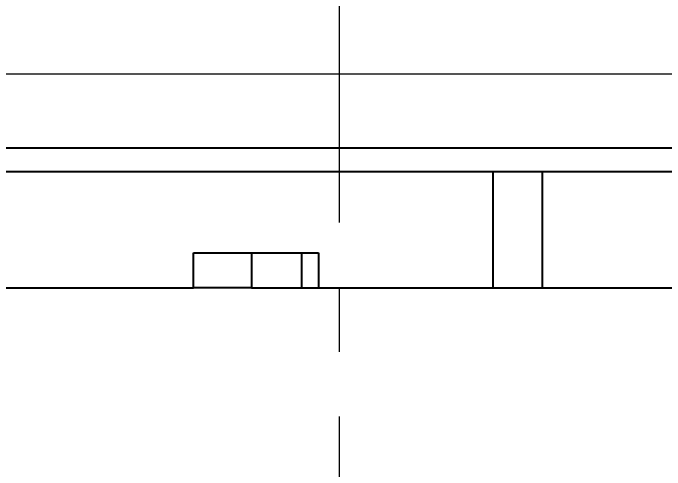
# Model space of a CAD drawing. Extents: x 1661 to 2451, y 0 to 579.
# Drawn here: x 1877.54 to 1902.75, y 242.42 to 260.1 of the extents above; entities that cross this region are included whole.
import ezdxf

# ---------------------------------------------------------------- set-up
doc = ezdxf.new("R2010")
doc.units = 0
doc.header["$LTSCALE"] = 10
doc.header["$MEASUREMENT"] = 0
doc.header["$PDMODE"] = 3
doc.header["$PDSIZE"] = -10
doc.linetypes.add('CENTER', pattern=[2, 1.25, -0.25, 0.25, -0.25])
doc.layers.get('0').update_dxf_attribs({"linetype": 'CONTINUOUS'})
doc.layers.get('DEFPOINTS').update_dxf_attribs({"linetype": 'CONTINUOUS'})
doc.layers.add('1', color=7, linetype='CONTINUOUS')
doc.layers.add('BODY', color=7, linetype='CONTINUOUS')
doc.styles.add('Daelim Dimension', font='')
doc.styles.get('Daelim Dimension').set_extended_font_data('나눔고딕')
doc.dimstyles.new('DEFAULT', dxfattribs={"dimscale": 2, "dimtxt": 2, "dimasz": 2, "dimexe": 0, "dimexo": 2, "dimgap": 1, "dimtad": 1, "dimdec": 0, "dimzin": 9, "dimdsep": 46, "dimtxsty": 'Daelim Dimension', "dimcen": 0.5, "dimclrd": 5, "dimclre": 5, "dimclrt": 256, "dimadec": 1, "dimazin": 0, "dimtfac": 1, "dimtdec": 0, "dimtix": 1, "dimtmove": 0, "dimatfit": 3, "dimfxl": 1, "dimtolj": 1, "dimtzin": 1, "dimlwd": 9, "dimlwe": 9, "dimarcsym": 0})

# ---------------------------------------------------------------- blocks, each defined once
blk = doc.blocks.new('*D10')
at = {"color": 5, "linetype": 'ByBlock', "lineweight": 9, "ltscale": 0.5, "transparency": 16777216}
for p, q in [((2201.175, 273.281), (2210.23, 273.281)), ((2210.23, 229.281), (2210.23, 269.281)), ((2201.175, 225.281), (2210.23, 225.281))]:
    blk.add_line(p, q, dxfattribs=at)
at = {"color": 5, "lineweight": 9, "ltscale": 0.5, "transparency": 16777216}
for p, q in [((1872.627, 259.845), (1872.627, 257.735)), ((1907.627, 259.845), (1907.627, 257.735)), ((1872.627, 257.735), (1760.008, 257.735)), ((1903.627, 257.735), (1876.627, 257.735))]:
    blk.add_line(p, q, dxfattribs=at)
at = {"color": 5, "ltscale": 0.5, "transparency": 16777216}
for points in [[(2209.563, 269.281), (2210.897, 269.281), (2210.23, 273.281)], [(1876.627, 258.401), (1876.627, 257.068), (1872.627, 257.735)], [(1903.627, 258.401), (1903.627, 257.068), (1907.627, 257.735)], [(2209.563, 229.281), (2210.897, 229.281), (2210.23, 225.281)]]:
    blk.add_solid(points, dxfattribs=at)
at = {"layer": 'DEFPOINTS', "color": 0, "ltscale": 0.5, "transparency": 16777216}
for p in [(2197.175, 273.281), (2210.23, 273.281), (1907.627, 257.735), (1872.627, 255.845), (1907.627, 255.845), (2197.175, 225.281)]:
    blk.add_point(p, dxfattribs=at)
at = {"color": 7, "ltscale": 0.5, "transparency": 16777216, "insert": (1803.117, 266.359), "char_height": 10, "attachment_point": 5, "style": 'Daelim Dimension'}
blk.add_mtext('\\A1;설치구멍 %%C35', dxfattribs=at)
at = {"ltscale": 0.5, "transparency": 16777216, "insert": (2206.053, 249.281), "char_height": 4, "attachment_point": 5, "rotation": 90, "style": 'Daelim Dimension'}
blk.add_mtext('\\A1;48', dxfattribs=at)

msp = doc.modelspace()

# ---------------------------------------------------------------- linework, layer by layer
at = {"layer": '1', "color": 7, "linetype": 'Continuous', "lineweight": -3}
for p, q in [((1890.144, 254.872), (1868.544, 254.872)), ((1911.744, 254.872), (1890.144, 254.872)), ((1865.285, 253.972), (1896.103, 253.972)), ((1896.103, 253.972), (1898.012, 253.972)), ((1896.103, 249.472), (1896.103, 253.972)), ((1898.012, 253.972), (1913.094, 253.972)), ((1898.012, 249.472), (1898.012, 253.972)), ((1884.515, 250.822), (1889.351, 250.822)), ((1884.515, 249.472), (1884.515, 250.822)), ((1886.759, 250.822), (1886.759, 249.472)), ((1888.692, 250.822), (1888.692, 249.472)), ((1889.351, 250.822), (1889.351, 249.472)), ((1865.285, 249.472), (1884.515, 249.472)), ((1886.759, 249.472), (1884.515, 249.472)), ((1886.759, 249.472), (1888.692, 249.472)), ((1888.692, 249.472), (1889.351, 249.472)), ((1889.351, 249.472), (1896.103, 249.472)), ((1896.103, 249.472), (1898.012, 249.472)), ((1898.012, 249.472), (1913.094, 249.472))]:
    msp.add_line(p, q, dxfattribs=at)
at = {"layer": 'BODY', "color": 1, "linetype": 'CENTER', "lineweight": 5}
msp.add_line((1890.144, 484.497), (1890.144, 159.969), dxfattribs=at)

# ---------------------------------------------------------------- dimensions: what is measured, and where the dimension line sits
at = {"color": 5, "ltscale": 0.5}
dim = msp.add_linear_dim(base=(1907.627, 257.735), p1=(1872.627, 255.845), p2=(1907.627, 255.845), text='설치구멍 %%C<>', dimstyle='DEFAULT', override={"dimtxt": 5, "dimclrd": 5, "dimclre": 5, "dimclrt": 7}, dxfattribs=at)
dim.commit()
dim.dimension.update_dxf_attribs({"geometry": '*D10', "text_midpoint": (1803.117, 257.735), "dimtype": 160})

doc.saveas('drawing.dxf')
